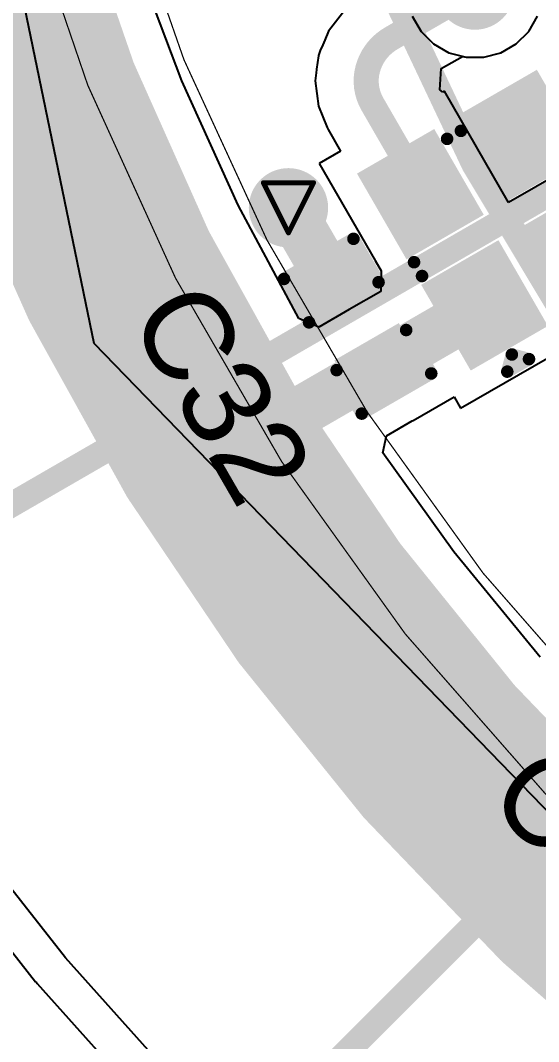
# Model space of a CAD drawing. Header units: inches. Extents: x -7 to 348, y -14 to 159.
# Drawn here: x 14.68 to 19.93, y 1.74 to 12.09 of the extents above; entities that cross this region are included whole.
import ezdxf

# ---------------------------------------------------------------- set-up
doc = ezdxf.new("R2010")
doc.units = ezdxf.units.IN
for name, color, linetype in [('Bottom Layer', 5, 'Continuous'), ('Bottom Solder', 6, 'Continuous'), ('Dimension', 6, 'Continuous'), ('Drill Drawing', 1, 'Continuous'), ('Fabrication', 76, 'Continuous'), ('Top Layer', 1, 'Continuous'), ('Top Overlay', 2, 'Continuous'), ('Top Paste', 8, 'Continuous'), ('Top Solder', 216, 'Continuous'), ('Via Holes', 16, 'Continuous')]:
    doc.layers.add(name, color=color, linetype=linetype)
doc.styles.add('Arial', font='', dxfattribs={"height": 0.2})
doc.styles.get('Arial').set_extended_font_data('Arial')

msp = doc.modelspace()

# ---------------------------------------------------------------- hatches: boundary and pattern name
at = {"layer": 'Bottom Layer'}
h = msp.add_hatch(color=5, dxfattribs=at)
edge = h.paths.add_edge_path()
edge.add_arc((17.39611964, 10.18872994), 0.2999994, 0, 360)
at = {"layer": 'Bottom Solder'}
h = msp.add_hatch(color=6, dxfattribs=at)
edge = h.paths.add_edge_path()
edge.add_arc((19.28382986, 12.39360742), 0.4015993999999999, 0, 360)
h = msp.add_hatch(color=6, dxfattribs=at)
edge = h.paths.add_edge_path()
edge.add_arc((17.39611964, 10.18872994), 0.4015993999999999, 0, 360)
at = {"layer": 'Top Layer'}
for points in [[(19.87427356995903, 11.44766281354571), (20.27427403995903, 10.75484167645428), (19.66805527004097, 10.40484110645428), (19.26805480004096, 11.09766224354571)], [(18.83504272995904, 10.84766147354572), (19.23504319995903, 10.15484033645428), (18.62882443004096, 9.804839766454284), (18.22882396004096, 10.49766090354571)], [(20.52427226995903, 10.32183067354572), (20.92427273995903, 9.629009536454284), (20.31805397004096, 9.279008966454285), (19.91805350004097, 9.971830103545715)], [(17.47210329429844, 9.435425087305122), (18.02202942570156, 9.75292508730512), (18.25062942570156, 9.356978272694876), (17.70070329429844, 9.039478272694877)], [(19.48504142995903, 9.721829333545715), (19.88504189995903, 9.029008196454285), (19.27882313004097, 8.679007626454283), (18.87882266004097, 9.371828763545714)], [(17.94200329429844, 8.621532887305122), (18.49192942570156, 8.939032887305121), (18.72052942570156, 8.543086072694877), (18.17060329429844, 8.225586072694878)]]:
    msp.add_hatch(color=1, dxfattribs=at).paths.add_polyline_path(points)
h = msp.add_hatch(color=1, dxfattribs=at)
edge = h.paths.add_edge_path()
edge.add_arc((17.39611964, 10.18872994), 0.2999994, 0, 360)
at = {"layer": 'Top Paste'}
for points in [[(19.87427356995903, 11.44766281354571), (20.27427403995903, 10.75484167645428), (19.66805527004097, 10.40484110645428), (19.26805480004096, 11.09766224354571)], [(18.83504272995904, 10.84766147354572), (19.23504319995903, 10.15484033645428), (18.62882443004096, 9.804839766454284), (18.22882396004096, 10.49766090354571)], [(20.52427226995903, 10.32183067354572), (20.92427273995903, 9.629009536454284), (20.31805397004096, 9.279008966454285), (19.91805350004097, 9.971830103545715)], [(17.47210329429844, 9.435425087305122), (18.02202942570156, 9.75292508730512), (18.25062942570156, 9.356978272694876), (17.70070329429844, 9.039478272694877)], [(19.48504142995903, 9.721829333545715), (19.88504189995903, 9.029008196454285), (19.27882313004097, 8.679007626454283), (18.87882266004097, 9.371828763545714)], [(17.94200329429844, 8.621532887305122), (18.49192942570156, 8.939032887305121), (18.72052942570156, 8.543086072694877), (18.17060329429844, 8.225586072694878)]]:
    msp.add_hatch(color=8, dxfattribs=at).paths.add_polyline_path(points)
at = {"layer": 'Top Solder'}
for points in [[(19.91146175098353, 11.58645099457021), (20.41306222098353, 10.71765349542978), (19.63086708901647, 10.26605292542979), (19.12926661901647, 11.13485042457021)], [(18.87223091098353, 10.98644965457021), (19.37383138098353, 10.11765215542979), (18.59163624901647, 9.666051585429784), (18.09003577901647, 10.53484908457021)], [(20.56146045098353, 10.46061885457021), (21.06306092098353, 9.591821355429786), (20.28086578901647, 9.140220785429785), (19.77926531901647, 10.00901828457021)], [(17.39014193399442, 9.45738656760914), (18.04399090600558, 9.83488644760914), (18.33259078600558, 9.335016792390858), (17.67874181399442, 8.957516912390858)], [(19.52222961098353, 9.860617514570214), (20.02383008098353, 8.991820015429784), (19.24163494901646, 8.540219445429786), (18.74003447901647, 9.409016944570213)], [(17.86004193399442, 8.64349436760914), (18.51389090600557, 9.02099424760914), (18.80249078600557, 8.521124592390859), (18.14864181399442, 8.143624712390858)]]:
    msp.add_hatch(color=216, dxfattribs=at).paths.add_polyline_path(points)
at = {"layer": 'Via Holes'}
h = msp.add_hatch(color=7, dxfattribs=at)
edge = h.paths.add_edge_path()
edge.add_arc((17.39611964, 10.18872994), 0.1499997, 0, 360)

# ---------------------------------------------------------------- linework, layer by layer
at = {"layer": 'Bottom Layer'}
for p, q in [((18.6492388, 12.13075044), (18.73889318, 11.97546246)), ((19.82876654, 11.97546246), (19.91842092, 12.13075044)), ((18.73889318, 11.97546246), (18.8656849, 11.84867074)), ((19.70197482, 11.84867074), (19.82876654, 11.97546246)), ((18.8656849, 11.84867074), (19.02097288, 11.75901636)), ((19.54668684, 11.75901636), (19.70197482, 11.84867074)), ((19.02097288, 11.75901636), (19.19417548, 11.71260802)), ((19.19417548, 11.71260802), (19.37348424, 11.71260802)), ((19.37348424, 11.71260802), (19.54668684, 11.75901636))]:
    msp.add_line(p, q, dxfattribs=at)
at = {"layer": 'Dimension'}
for points in [[(58.31000022, 19.46699942, 0.254, 0.254, 1), (13.30999878, 19.46699942, 0.254, 0.254, 1)], [(54.56033537999999, 19.46692576, 0.254, 0.254, 1), (17.06033418, 19.46692576, 0.254, 0.254, 1)]]:
    msp.add_lwpolyline(points, format="xyseb", close=True, dxfattribs=at)
for points in [[(16.6536624, 0.30733746, 0.254, 0.254, 0), (52.71610741999999, 36.36978248, 0.254, 0.254, 0)], [(11.51100568, 5.39999936, 0.254, 0.254, 0), (60.30564265999999, 33.60929524, 0.254, 0.254, 0)]]:
    msp.add_lwpolyline(points, format="xyseb", dxfattribs=at)
at = {"layer": 'Drill Drawing'}
for points in [[(17.14211964, 10.44272994, 0.0508, 0.0508, 0), (17.65011964, 10.44272994, 0.0508, 0.0508, 0)], [(17.14211964, 10.44272994, 0.0508, 0.0508, 0), (17.39611964, 9.93472994, 0.0508, 0.0508, 0)], [(17.39611964, 9.93472994, 0.0508, 0.0508, 0), (17.65011964, 10.44272994, 0.0508, 0.0508, 0)]]:
    msp.add_lwpolyline(points, format="xyseb", dxfattribs=at)
for points in [[(17.12941964, 10.44272994, 0.0254, 0.0254, 1), (17.15481964, 10.44272994, 0.0254, 0.0254, 1)], [(17.12941964, 10.44272994, 0.0254, 0.0254, 1), (17.15481964, 10.44272994, 0.0254, 0.0254, 1)], [(17.63741964, 10.44272994, 0.0254, 0.0254, 1), (17.66281964, 10.44272994, 0.0254, 0.0254, 1)], [(17.63741964, 10.44272994, 0.0254, 0.0254, 1), (17.66281964, 10.44272994, 0.0254, 0.0254, 1)], [(17.38341964, 9.93472994, 0.0254, 0.0254, 1), (17.40881964, 9.93472994, 0.0254, 0.0254, 1)], [(17.38341964, 9.93472994, 0.0254, 0.0254, 1), (17.40881964, 9.93472994, 0.0254, 0.0254, 1)]]:
    msp.add_lwpolyline(points, format="xyseb", close=True, dxfattribs=at)
at = {"layer": 'Fabrication'}
for points in [[(53.19354867999999, 31.33267292, 0.0127, 0.0127, -1.167099627659095), (15.6750893, 13.58702642, 0.0127, 0.0127, 0)], [(53.19354867999999, 31.33267292, 0.0127, 0.0127, -1.167099627659095), (15.6750893, 13.58702642, 0.0127, 0.0127, 0)], [(53.19354867999999, 31.33267292, 0.0127, 0.0127, -1.167099627659095), (15.6750893, 13.58702642, 0.0127, 0.0127, 0)], [(53.19354867999999, 31.33267292, 0.0127, 0.0127, -1.167099627659095), (15.6750893, 13.58702642, 0.0127, 0.0127, 0)], [(54.51114574, 31.13829434, 0.0127, 0.0127, -1.205705075990638), (14.17744688, 15.54997652, 0.0127, 0.0127, 0)], [(54.51114574, 31.13829434, 0.0127, 0.0127, -1.205705075990638), (14.17744688, 15.54997652, 0.0127, 0.0127, 0)]]:
    msp.add_lwpolyline(points, format="xyseb", dxfattribs=at)
at = {"layer": 'Top Layer'}
for p, q in [((13.31396626, 19.04441962), (15.42599912, 8.817800499999999)), ((16.31548934, 11.4743611), (15.88738758, 12.61179596)), ((17.965674, 12.18888596), (17.80233168, 11.97601618)), ((19.82876654, 11.97546246), (19.91842092, 12.13075044)), ((17.80233168, 11.97601618), (17.76523498, 11.88645832)), ((19.70197482, 11.84867074), (19.82876654, 11.97546246)), ((17.72008394, 11.79174426), (17.70099076, 11.73136846)), ((17.73562112, 11.8149878), (17.72008394, 11.79174426)), ((17.76523498, 11.88645832), (17.73562112, 11.8149878)), ((19.54668684, 11.75901636), (19.70197482, 11.84867074)), ((17.69977156, 11.72615638), (17.68065806, 11.59353028)), ((17.69964202, 11.72812488), (17.69941342, 11.72637736)), ((17.69941342, 11.72637736), (17.69942358, 11.72637482)), ((17.69942358, 11.72637482), (17.69977156, 11.72615638)), ((17.70099076, 11.73136846), (17.69964202, 11.72812488)), ((18.94223288, 11.5983131), (19.15730992, 11.72248608)), ((19.15730992, 11.72248608), (19.19417548, 11.71260802)), ((19.19417548, 11.71260802), (19.37348424, 11.71260802)), ((19.37348424, 11.71260802), (19.54668684, 11.75901636)), ((17.68165374, 11.58853918), (17.6771935, 11.55465558)), ((17.68065806, 11.59353028), (17.68165374, 11.58853918)), ((18.92824764, 11.38493278), (18.94223288, 11.5983131)), ((17.6771935, 11.55465558), (17.66647978, 11.47327144)), ((16.88537644, 10.21659374), (16.31548934, 11.4743611)), ((17.66647978, 11.47327144), (17.70002302, 11.21847896)), ((18.96061232, 11.3600992), (18.92824764, 11.38493278)), ((18.9744985, 11.36811544), (18.96061232, 11.3600992)), ((19.6244972, 10.24228584), (18.9744985, 11.36811544)), ((17.70002302, 11.21847896), (17.78969772, 11.0019846)), ((17.78969772, 11.0019846), (17.7970942, 10.98019902)), ((17.7970942, 10.98019902), (17.9234719, 10.7613069)), ((17.9234719, 10.7613069), (17.70836946, 10.63711614)), ((20.66372804, 10.84228464), (19.6244972, 10.24228584)), ((17.70836946, 10.63711614), (18.27552606, 9.65477114)), ((17.50012248, 9.06648682), (16.88537644, 10.21659374)), ((18.27552606, 9.65477114), (18.3362473, 9.549597359999998)), ((18.3362473, 9.549597359999998), (18.33264558, 9.34221398)), ((18.33264558, 9.34221398), (18.01189184, 9.15702766)), ((18.01184612, 9.157002259999999), (17.70332756, 8.97887714)), ((18.01187406, 9.15701242), (18.01184612, 9.157002259999999)), ((18.01189184, 9.15702766), (18.01187406, 9.15701242)), ((17.70332756, 8.97887714), (17.50012248, 9.06648682)), ((15.42599912, 8.817800499999999), (23.93499912, 0.0294005)), ((19.13936736, 8.158553659999999), (20.25151398, 8.80065296)), ((18.65933022, 8.03562782), (19.07258822, 8.27422018)), ((19.07258822, 8.27422018), (19.13936736, 8.158553659999999)), ((18.38922154, 7.879676899999999), (18.65000588, 8.03024048)), ((18.65000588, 8.03024048), (18.6500262, 8.030258259999998)), ((18.6500262, 8.030258259999998), (18.65004906, 8.03026588)), ((18.65004906, 8.03026588), (18.65933022, 8.03562782)), ((18.35168796, 7.70588248), (18.38922154, 7.879676899999999)), ((19.06980184, 6.703753419999999), (18.35168796, 7.70588248)), ((19.94580212, 5.63634128), (19.06980184, 6.703753419999999)), ((15.13897658, 2.59075682), (14.18321522, 3.80574042)), ((13.87789706, 3.565563099999999), (14.83365842, 2.3505795)), ((16.1721546, 1.44088866), (15.13897658, 2.59075682)), ((14.83365842, 2.3505795), (14.8434425, 2.34220512)), ((14.8434425, 2.34220512), (14.85001856, 2.33112564)), ((14.85001856, 2.33112564), (15.88319912, 1.18125494))]:
    msp.add_line(p, q, dxfattribs=at)
for points in [[(16.63081256, 7.786212519999999, 2.032, 2.032, -0.0653531666333387), (14.2446248, 13.13484546, 2.032, 2.032, 0)], [(18.43925954, 11.90600362, 0.254, 0.254, 0), (19.28382986, 12.39360742, 0.254, 0.254, 0)], [(18.19861232, 11.59353028, 0.254, 0.254, -0.200713527010229), (18.43925954, 11.90600362, 0.254, 0.254, 0)], [(18.24565566, 11.23917742, 0.254, 0.254, -0.1984661258569603), (18.1986174, 11.59353028, 0.254, 0.254, 0)], [(18.24565312, 11.23917488, 0.254, 0.254, 0), (18.73326454, 10.39460964, 0.254, 0.254, 0)], [(17.43059506, 10.14228604, 0.508, 0.508, 0), (17.81056636, 9.484187279999999, 0.508, 0.508, 0)], [(18.3356123, 8.59632774, 0.508, 0.508, 0), (19.38193228, 9.20041848, 0.508, 0.508, 0)], [(20.25794018, 3.29050904, 2.032, 2.032, -0.06444939463346996), (16.63081256, 7.786212519999999, 2.032, 2.032, 0)], [(16.77676096, 7.69631684, 0.508, 0.508, 0), (18.32628288, 8.590940400000001, 0.508, 0.508, 0)], [(18.32628288, 8.590940400000001, 0.508, 0.508, 0), (18.3356123, 8.59632774, 0.508, 0.508, 0)], [(16.63081256, 7.786212519999999, 0.508, 0.508, 0), (16.64806424, 7.796171859999999, 0.508, 0.508, 0)], [(25.0653423, -0.2186813, 2.032, 2.032, -0.0664244027910877), (20.25794018, 3.29050904, 2.032, 2.032, 0)]]:
    msp.add_lwpolyline(points, format="xyseb", dxfattribs=at)
for points in [[(18.37575954, 11.90600362, 0.127, 0.127, 1), (18.50275954, 11.90600362, 0.127, 0.127, 1)], [(18.37575954, 11.90600362, 0.127, 0.127, 1), (18.50275954, 11.90600362, 0.127, 0.127, 1)], [(18.13511232, 11.59353028, 0.127, 0.127, 1), (18.26211232, 11.59353028, 0.127, 0.127, 1)], [(18.1351174, 11.59353028, 0.127, 0.127, 1), (18.2621174, 11.59353028, 0.127, 0.127, 1)], [(18.18215312, 11.23917488, 0.127, 0.127, 1), (18.30915312, 11.23917488, 0.127, 0.127, 1)], [(18.18215566, 11.23917742, 0.127, 0.127, 1), (18.30915566, 11.23917742, 0.127, 0.127, 1)], [(18.66976454, 10.39460964, 0.127, 0.127, 1), (18.79676454, 10.39460964, 0.127, 0.127, 1)], [(17.30359506, 10.14228604, 0.254, 0.254, 1), (17.55759506, 10.14228604, 0.254, 0.254, 1)], [(17.68356636, 9.484187279999999, 0.254, 0.254, 1), (17.93756636, 9.484187279999999, 0.254, 0.254, 1)], [(19.25493228, 9.20041848, 0.254, 0.254, 1), (19.50893228, 9.20041848, 0.254, 0.254, 1)], [(16.12281256, 7.786212519999999, 1.016, 1.016, 1), (17.13881256, 7.786212519999999, 1.016, 1.016, 1)], [(16.12281256, 7.786212519999999, 1.016, 1.016, 1), (17.13881256, 7.786212519999999, 1.016, 1.016, 1)], [(18.19928288, 8.590940400000001, 0.254, 0.254, 1), (18.45328288, 8.590940400000001, 0.254, 0.254, 1)], [(18.19928288, 8.590940400000001, 0.254, 0.254, 1), (18.45328288, 8.590940400000001, 0.254, 0.254, 1)], [(18.2086123, 8.59632774, 0.254, 0.254, 1), (18.4626123, 8.59632774, 0.254, 0.254, 1)], [(18.2086123, 8.59632774, 0.254, 0.254, 1), (18.4626123, 8.59632774, 0.254, 0.254, 1)], [(16.50381256, 7.786212519999999, 0.254, 0.254, 1), (16.75781256, 7.786212519999999, 0.254, 0.254, 1)], [(16.52106424, 7.796171859999999, 0.254, 0.254, 1), (16.77506424, 7.796171859999999, 0.254, 0.254, 1)], [(16.64976096, 7.69631684, 0.254, 0.254, 1), (16.90376096, 7.69631684, 0.254, 0.254, 1)], [(19.74994018, 3.29050904, 1.016, 1.016, 1), (20.76594018, 3.29050904, 1.016, 1.016, 1)], [(19.74994018, 3.29050904, 1.016, 1.016, 1), (20.76594018, 3.29050904, 1.016, 1.016, 1)]]:
    msp.add_lwpolyline(points, format="xyseb", close=True, dxfattribs=at)
at = {"layer": 'Top Overlay'}
for points in [[(19.00241564, 10.88655938, 0.127, 0.127, 0), (19.14253982, 10.96745838, 0.127, 0.127, 0)], [(17.3506638, 9.467964299999998, 0.127, 0.127, 0), (18.05456892, 9.8743643, 0.127, 0.127, 0)], [(18.05456892, 9.8743643, 0.127, 0.127, 0), (18.30856892, 9.434423599999999, 0.127, 0.127, 0)], [(18.66772492, 9.63746866, 0.127, 0.127, 0), (18.74862392, 9.497344479999999, 0.127, 0.127, 0)], [(17.3506638, 9.467964299999998, 0.127, 0.127, 0), (17.6046638, 9.028023600000001, 0.127, 0.127, 0)], [(18.58796892, 8.95048756, 0.127, 0.127, 0), (18.84196892, 8.51054686, 0.127, 0.127, 0)], [(19.6117337, 8.52919046, 0.127, 0.127, 0), (19.65821824, 8.70267754, 0.127, 0.127, 0)], [(19.6117337, 8.52919046, 0.127, 0.127, 0), (19.83170278, 8.656193, 0.127, 0.127, 0)], [(19.65821824, 8.70267754, 0.127, 0.127, 0), (19.83170278, 8.656193, 0.127, 0.127, 0)], [(17.8840638, 8.54408756, 0.127, 0.127, 0), (18.1380638, 8.104146859999998, 0.127, 0.127, 0)], [(18.1380638, 8.104146859999998, 0.127, 0.127, 0), (18.84196892, 8.51054686, 0.127, 0.127, 0)]]:
    msp.add_lwpolyline(points, format="xyseb", dxfattribs=at)
for points in [[(19.11078982, 10.96745838, 0.0635, 0.0635, 1), (19.17428982, 10.96745838, 0.0635, 0.0635, 1)], [(18.97066564, 10.88655938, 0.0635, 0.0635, 1), (19.03416564, 10.88655938, 0.0635, 0.0635, 1)], [(18.02281892, 9.8743643, 0.0635, 0.0635, 1), (18.08631892, 9.8743643, 0.0635, 0.0635, 1)], [(18.02281892, 9.8743643, 0.0635, 0.0635, 1), (18.08631892, 9.8743643, 0.0635, 0.0635, 1)], [(18.63597492, 9.63746866, 0.0635, 0.0635, 1), (18.69947492, 9.63746866, 0.0635, 0.0635, 1)], [(17.3189138, 9.467964299999998, 0.0635, 0.0635, 1), (17.3824138, 9.467964299999998, 0.0635, 0.0635, 1)], [(17.3189138, 9.467964299999998, 0.0635, 0.0635, 1), (17.3824138, 9.467964299999998, 0.0635, 0.0635, 1)], [(18.71687392, 9.497344479999999, 0.0635, 0.0635, 1), (18.78037392, 9.497344479999999, 0.0635, 0.0635, 1)], [(18.27681892, 9.434423599999999, 0.0635, 0.0635, 1), (18.34031892, 9.434423599999999, 0.0635, 0.0635, 1)], [(17.5729138, 9.028023600000001, 0.0635, 0.0635, 1), (17.6364138, 9.028023600000001, 0.0635, 0.0635, 1)], [(18.55621892, 8.95048756, 0.0635, 0.0635, 1), (18.61971892, 8.95048756, 0.0635, 0.0635, 1)], [(19.62646824, 8.70267754, 0.0635, 0.0635, 1), (19.68996824, 8.70267754, 0.0635, 0.0635, 1)], [(19.62646824, 8.70267754, 0.0635, 0.0635, 1), (19.68996824, 8.70267754, 0.0635, 0.0635, 1)], [(19.79995278, 8.656193, 0.0635, 0.0635, 1), (19.86345278, 8.656193, 0.0635, 0.0635, 1)], [(19.79995278, 8.656193, 0.0635, 0.0635, 1), (19.86345278, 8.656193, 0.0635, 0.0635, 1)], [(17.8523138, 8.54408756, 0.0635, 0.0635, 1), (17.9158138, 8.54408756, 0.0635, 0.0635, 1)], [(19.5799837, 8.52919046, 0.0635, 0.0635, 1), (19.6434837, 8.52919046, 0.0635, 0.0635, 1)], [(19.5799837, 8.52919046, 0.0635, 0.0635, 1), (19.6434837, 8.52919046, 0.0635, 0.0635, 1)], [(18.81021892, 8.51054686, 0.0635, 0.0635, 1), (18.87371892, 8.51054686, 0.0635, 0.0635, 1)], [(18.81021892, 8.51054686, 0.0635, 0.0635, 1), (18.87371892, 8.51054686, 0.0635, 0.0635, 1)], [(18.1063138, 8.104146859999998, 0.0635, 0.0635, 1), (18.1698138, 8.104146859999998, 0.0635, 0.0635, 1)], [(18.1063138, 8.104146859999998, 0.0635, 0.0635, 1), (18.1698138, 8.104146859999998, 0.0635, 0.0635, 1)]]:
    msp.add_lwpolyline(points, format="xyseb", close=True, dxfattribs=at)

# ---------------------------------------------------------------- texts
at = {"layer": 'Top Overlay', "style": 'Arial'}
for s, rotation, p in [('C32', 300.0000000000001, (15.76632864, 9.078648339999999)), ('C31', 315, (19.37907732, 4.1876853))]:
    msp.add_text(s, height=0.889, rotation=rotation, dxfattribs=at).set_placement(p)

doc.saveas('drawing.dxf')
